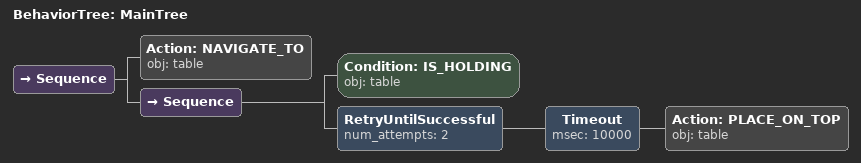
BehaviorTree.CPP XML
<root main_tree_to_execute="MainTree">
  <BehaviorTree ID="MainTree">
    <Sequence>
      <!-- Navigate to table -->
      <Action ID="NAVIGATE_TO" obj="table" />
      <Sequence>
        <!-- Check table is holding before PLACE_ON_TOP -->
        <Condition ID="IS_HOLDING" obj="table" />
        <!-- Retry PLACE_ON_TOP table up to 2 attempts -->
        <RetryUntilSuccessful num_attempts="2">
          <!-- Timeout: PLACE_ON_TOP table within 10s -->
          <Timeout msec="10000">
            <!-- Place on table -->
            <Action ID="PLACE_ON_TOP" obj="table" />
          </Timeout>
        </RetryUntilSuccessful>
      </Sequence>

    </Sequence>
  </BehaviorTree>
</root>
